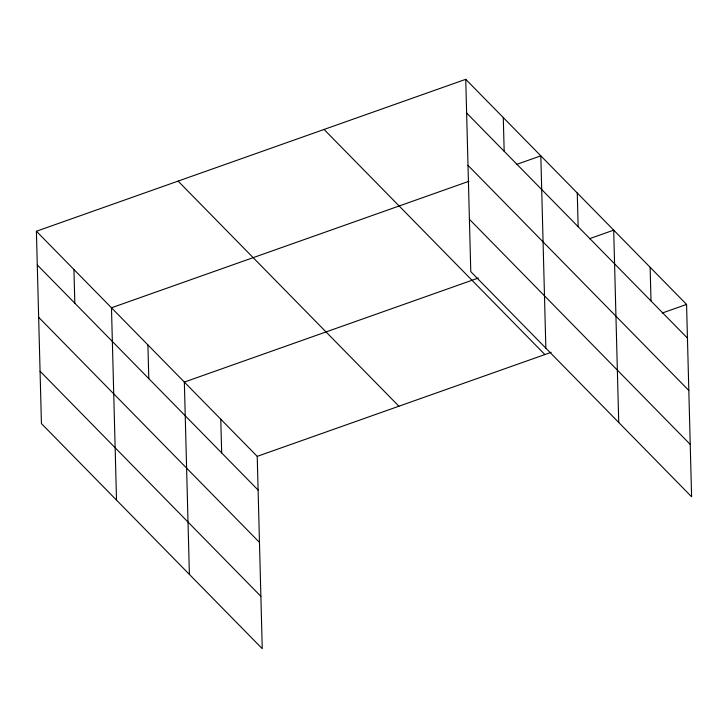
<?xml version="1.0" encoding="UTF-8"?>
<svg xmlns="http://www.w3.org/2000/svg" width="728" height="728" viewBox="0 0 728 728"><rect width="100%" height="100%" fill="white"/><g stroke="black" fill="none" stroke-linecap="round" stroke-linejoin="round"><path stroke-width="1.09" d="M36.4 231.249L257.221 456.365L262.253 648.684L41.432 423.578L36.4 231.249L465.747 79.316L686.568 304.422L691.6 496.751L470.779 271.635L465.747 79.316M468.923 181.29L111.475 307.789L116.516 500.118M516.507 164.455L540.822 155.847L545.854 348.175M478.351 278.032L184.348 382.073L189.389 574.401M589.371 238.748L613.695 230.139L618.727 422.468M257.221 456.365L551.223 352.316M662.243 313.031L686.568 304.422M466.63 113.013L687.45 338.12M467.995 165.356L688.815 390.472M469.405 219.292L690.226 444.408M324.06 129.447L544.881 354.563M178.087 181.108L398.908 406.224M37.283 264.947L258.103 490.062M38.657 317.29L259.477 542.405M40.067 371.225L260.888 596.341M650.131 267.285L651.014 300.983M577.259 192.993L578.141 226.69M503.285 117.581L504.167 151.278M220.784 419.219L221.667 452.916M147.911 344.936L148.794 378.633M73.938 269.515L74.82 303.212"/></g></svg>
